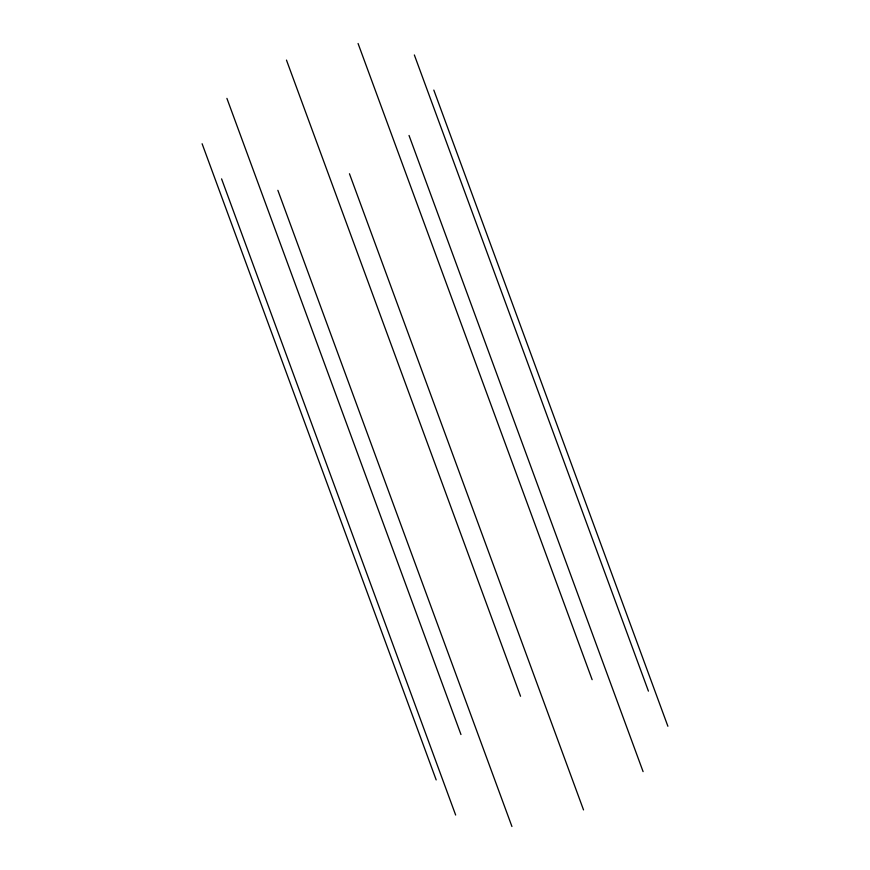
<?xml version="1.0" encoding="UTF-8"?>
<svg xmlns="http://www.w3.org/2000/svg" width="870" height="870" viewBox="0 0 870 870"><rect width="100%" height="100%" fill="white"/><g stroke="black" fill="none" stroke-linecap="round" stroke-linejoin="round"><path stroke-width="1.3" d="M433.815 90.078L667.888 726.254M414.348 54.962L648.422 691.128M409.03 135.459L643.093 771.625M358.07 43.5L592.133 679.677M349.457 173.75L583.531 809.916M286.469 60.084L520.543 696.25M277.867 190.323L511.93 826.5M226.907 98.375L460.969 734.541M221.578 178.872L455.652 815.038M202.112 143.746L436.185 779.922"/></g></svg>
